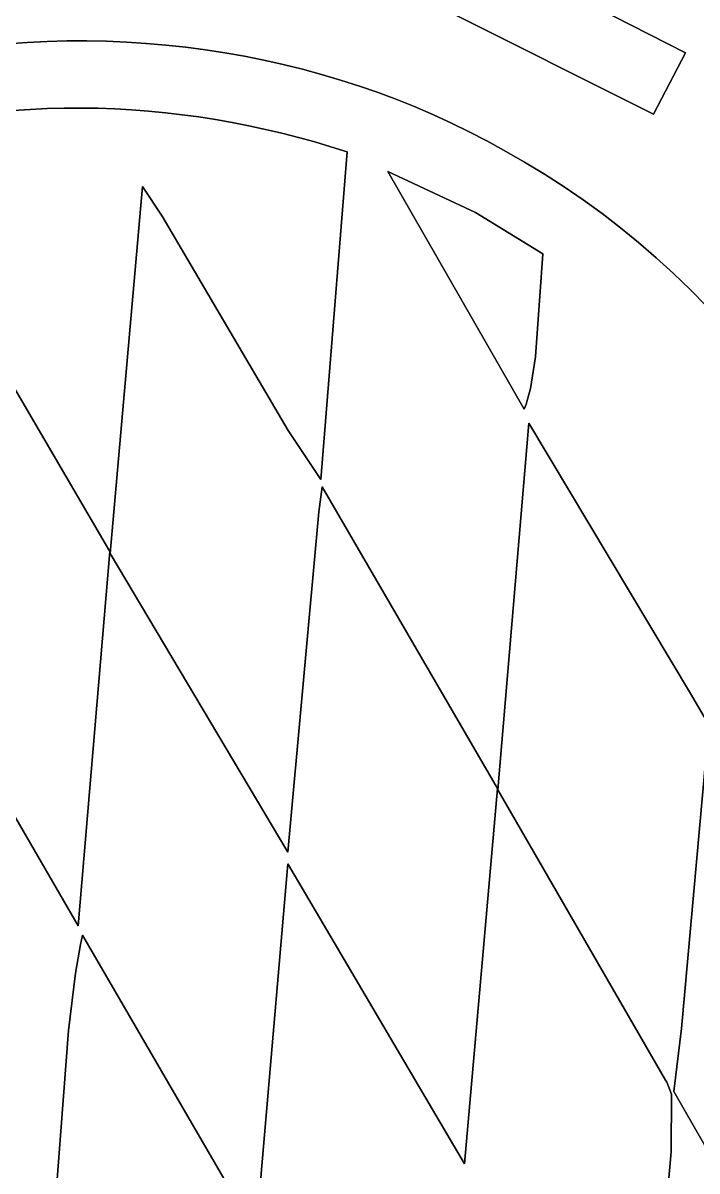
# Model space of a CAD drawing. Extents: x -357 to 364, y -246 to 254.
# Drawn here: x -0.1 to 57, y -17.1 to 80.2 of the extents above; entities that cross this region are included whole.
import ezdxf

# ---------------------------------------------------------------- set-up
doc = ezdxf.new("R2010")
doc.units = 0
doc.header["$MEASUREMENT"] = 0
doc.linetypes.add('CONTINUOUS_100', pattern=[0])
for name, color, linetype in [('COLOR_0260AAFF', 7, 'CONTINUOUS'), ('COLOR_DB053EFF', 7, 'CONTINUOUS'), ('COLOR_FFFFFFFF', 7, 'CONTINUOUS'), ('DAMIEL', 171, 'CONTINUOUS')]:
    doc.layers.add(name, color=color, linetype=linetype)

msp = doc.modelspace()

# ---------------------------------------------------------------- linework, layer by layer
at = {"layer": 'COLOR_0260AAFF', "linetype": 'CONTINUOUS_100'}
for p, q in [((3.345533, 72.958296), (4.779051, 72.965195)), ((4.779051, 72.965195), (6.212648, 72.942903)), ((-0.948834, 72.760266), (0.48102, 72.85605)), ((0.48102, 72.85605), (1.912666, 72.921987)), ((1.912666, 72.921987), (3.345533, 72.958296)), ((6.212648, 72.942903), (7.645754, 72.891638)), ((7.645754, 72.891638), (9.077798, 72.81162)), ((9.077798, 72.81162), (10.508209, 72.703066)), ((10.508209, 72.703066), (11.936417, 72.566196)), ((11.936417, 72.566196), (13.36185, 72.401227)), ((13.36185, 72.401227), (14.783939, 72.208379)), ((14.783939, 72.208379), (16.202111, 71.987869)), ((16.202111, 71.987869), (17.615797, 71.739917)), ((17.615797, 71.739917), (19.024426, 71.464742)), ((19.024426, 71.464742), (20.427427, 71.162561)), ((20.427427, 71.162561), (21.824229, 70.833594)), ((21.824229, 70.833594), (23.214261, 70.478058)), ((23.214261, 70.478058), (24.596953, 70.096174)), ((24.596953, 70.096174), (25.971734, 69.688157)), ((27.338033, 69.254229), (25.113609, 41.48482)), ((25.971734, 69.688157), (27.338033, 69.254229)), ((30.796026, 67.601228), (38.235289, 64.113033)), ((42.370477, 47.440198), (30.796026, 67.601228)), ((9.999552, 66.318313), (7.269608, 35.217375)), ((11.658358, 63.808584), (9.999552, 66.318313)), ((22.337513, 45.653198), (11.658358, 63.808584)), ((38.235289, 64.113033), (43.932401, 60.607355)), ((7.227418, 35.395755), (-7.64476, 60.820775)), ((43.932401, 60.607355), (43.318901, 51.894635)), ((43.318901, 51.894635), (42.899001, 49.192116)), ((42.899001, 49.192116), (42.525635, 47.873591)), ((42.525635, 47.873591), (42.370477, 47.440198)), ((40.11198, 15.193544), (42.747697, 46.274305)), ((42.747697, 46.274305), (56.454015, 23.351224)), ((25.113609, 41.48482), (22.337513, 45.653198)), ((24.946277, 38.745793), (25.240345, 40.868294)), ((25.240345, 40.868294), (40.093736, 15.308086)), ((22.315752, 9.913537), (24.946277, 38.745793)), ((4.540562, 3.685648), (7.227418, 35.395755)), ((7.269608, 35.217375), (22.315752, 9.913537)), ((-10.665525, 29.843049), (4.540562, 3.685648)), ((56.454015, 23.351224), (58.013347, 20.693586)), ((58.013347, 20.693586), (55.692263, -5.018171)), ((40.093736, 15.308086), (37.296736, -16.493078)), ((54.333958, -9.396238), (40.11198, 15.193544)), ((22.325607, 8.934013), (19.678074, -21.877375)), ((37.296736, -16.493078), (22.325607, 8.934013)), ((4.751976, 2.077591), (4.313368, -0.332765)), ((4.926863, 2.875719), (4.751976, 2.077591)), ((19.765635, -22.664556), (4.926863, 2.875719)), ((4.313368, -0.332765), (3.739584, -5.210278)), ((3.739584, -5.210278), (2.527232, -20.783823)), ((55.692263, -5.018171), (55.052554, -10.360026)), ((54.452062, -9.586695), (54.333958, -9.396238)), ((54.862346, -10.577548), (54.452062, -9.586695)), ((54.824828, -15.49097), (54.862346, -10.577548)), ((55.052554, -10.360026), (64.546835, -26.972485)), ((52.849065, -37.738213), (54.824828, -15.49097))]:
    msp.add_line(p, q, dxfattribs=at)
at = {"layer": 'COLOR_DB053EFF', "linetype": 'CONTINUOUS_100'}
for p, q in [((56.03849, 77.657046), (44.900894, 83.319669)), ((56.03849, 77.657046), (44.900894, 83.319669)), ((35.325043, 81.450161), (53.32797, 72.445489)), ((35.325043, 81.450161), (53.32797, 72.445489)), ((0.233347, 78.528782), (-1.44401, 78.413945)), ((0.233347, 78.528782), (-1.44401, 78.413945)), ((1.913005, 78.606768), (0.233347, 78.528782)), ((1.913005, 78.606768), (0.233347, 78.528782)), ((3.594099, 78.647883), (1.913005, 78.606768)), ((3.594099, 78.647883), (1.913005, 78.606768)), ((5.275765, 78.652106), (3.594099, 78.647883)), ((5.275765, 78.652106), (3.594099, 78.647883)), ((6.957141, 78.619418), (5.275765, 78.652106)), ((6.957141, 78.619418), (5.275765, 78.652106)), ((8.637361, 78.549796), (6.957141, 78.619418)), ((8.637361, 78.549796), (6.957141, 78.619418)), ((10.315564, 78.443221), (8.637361, 78.549796)), ((10.315564, 78.443221), (8.637361, 78.549796)), ((11.990883, 78.299672), (10.315564, 78.443221)), ((11.990883, 78.299672), (10.315564, 78.443221)), ((13.662456, 78.119128), (11.990883, 78.299672)), ((13.662456, 78.119128), (11.990883, 78.299672)), ((15.329419, 77.901569), (13.662456, 78.119128)), ((15.329419, 77.901569), (13.662456, 78.119128)), ((16.990909, 77.646974), (15.329419, 77.901569)), ((16.990909, 77.646974), (15.329419, 77.901569)), ((18.646061, 77.355322), (16.990909, 77.646974)), ((18.646061, 77.355322), (16.990909, 77.646974)), ((20.294011, 77.026593), (18.646061, 77.355322)), ((20.294011, 77.026593), (18.646061, 77.355322)), ((21.933897, 76.660766), (20.294011, 77.026593)), ((21.933897, 76.660766), (20.294011, 77.026593)), ((53.32797, 72.445489), (56.03849, 77.657046)), ((53.32797, 72.445489), (56.03849, 77.657046)), ((23.564853, 76.257821), (21.933897, 76.660766)), ((23.564853, 76.257821), (21.933897, 76.660766)), ((25.186017, 75.817736), (23.564853, 76.257821)), ((25.186017, 75.817736), (23.564853, 76.257821)), ((26.796525, 75.340492), (25.186017, 75.817736)), ((26.796525, 75.340492), (25.186017, 75.817736)), ((28.395512, 74.826067), (26.796525, 75.340492)), ((28.395512, 74.826067), (26.796525, 75.340492)), ((29.982116, 74.274441), (28.395512, 74.826067)), ((29.982116, 74.274441), (28.395512, 74.826067)), ((31.555471, 73.685593), (29.982116, 74.274441)), ((31.555471, 73.685593), (29.982116, 74.274441)), ((33.114715, 73.059503), (31.555471, 73.685593)), ((33.114715, 73.059503), (31.555471, 73.685593)), ((34.658984, 72.39615), (33.114715, 73.059503)), ((34.658984, 72.39615), (33.114715, 73.059503)), ((36.187414, 71.695514), (34.658984, 72.39615)), ((36.187414, 71.695514), (34.658984, 72.39615)), ((37.699142, 70.957573), (36.187414, 71.695514)), ((37.699142, 70.957573), (36.187414, 71.695514)), ((39.193302, 70.182307), (37.699142, 70.957573)), ((39.193302, 70.182307), (37.699142, 70.957573)), ((40.669032, 69.369696), (39.193302, 70.182307)), ((40.669032, 69.369696), (39.193302, 70.182307)), ((42.387879, 68.39326), (40.669032, 69.369696)), ((42.387879, 68.39326), (40.669032, 69.369696)), ((44.07728, 67.369132), (42.387879, 68.39326)), ((44.07728, 67.369132), (42.387879, 68.39326)), ((45.736406, 66.298432), (44.07728, 67.369132)), ((45.736406, 66.298432), (44.07728, 67.369132)), ((47.364423, 65.182282), (45.736406, 66.298432)), ((47.364423, 65.182282), (45.736406, 66.298432)), ((48.960502, 64.021802), (47.364423, 65.182282)), ((48.960502, 64.021802), (47.364423, 65.182282)), ((50.52381, 62.818113), (48.960502, 64.021802)), ((50.52381, 62.818113), (48.960502, 64.021802)), ((52.053516, 61.572336), (50.52381, 62.818113)), ((52.053516, 61.572336), (50.52381, 62.818113)), ((53.548788, 60.285591), (52.053516, 61.572336)), ((53.548788, 60.285591), (52.053516, 61.572336)), ((55.008795, 58.959001), (53.548788, 60.285591)), ((55.008795, 58.959001), (53.548788, 60.285591)), ((56.432706, 57.593686), (55.008795, 58.959001)), ((56.432706, 57.593686), (55.008795, 58.959001)), ((57.819688, 56.190765), (56.432706, 57.593686)), ((57.819688, 56.190765), (56.432706, 57.593686))]:
    msp.add_line(p, q, dxfattribs=at)
at = {"layer": 'COLOR_FFFFFFFF', "linetype": 'CONTINUOUS_100'}
for p, q in [((44.900894, 83.319669), (56.03849, 77.657046)), ((53.32797, 72.445489), (35.325043, 81.450161)), ((-1.44401, 78.413945), (0.233347, 78.528782)), ((0.233347, 78.528782), (1.913005, 78.606768)), ((1.913005, 78.606768), (3.594099, 78.647883)), ((3.594099, 78.647883), (5.275765, 78.652106)), ((5.275765, 78.652106), (6.957141, 78.619418)), ((6.957141, 78.619418), (8.637361, 78.549796)), ((8.637361, 78.549796), (10.315564, 78.443221)), ((10.315564, 78.443221), (11.990883, 78.299672)), ((11.990883, 78.299672), (13.662456, 78.119128)), ((13.662456, 78.119128), (15.329419, 77.901569)), ((15.329419, 77.901569), (16.990909, 77.646974)), ((16.990909, 77.646974), (18.646061, 77.355322)), ((18.646061, 77.355322), (20.294011, 77.026593)), ((20.294011, 77.026593), (21.933897, 76.660766)), ((56.03849, 77.657046), (53.32797, 72.445489)), ((21.933897, 76.660766), (23.564853, 76.257821)), ((23.564853, 76.257821), (25.186017, 75.817736)), ((25.186017, 75.817736), (26.796525, 75.340492)), ((26.796525, 75.340492), (28.395512, 74.826067)), ((28.395512, 74.826067), (29.982116, 74.274441)), ((29.982116, 74.274441), (31.555471, 73.685593)), ((4.779051, 72.965195), (3.345533, 72.958296)), ((6.212648, 72.942903), (4.779051, 72.965195)), ((31.555471, 73.685593), (33.114715, 73.059503)), ((33.114715, 73.059503), (34.658984, 72.39615)), ((0.48102, 72.85605), (-0.948834, 72.760266)), ((1.912666, 72.921987), (0.48102, 72.85605)), ((3.345533, 72.958296), (1.912666, 72.921987)), ((7.645754, 72.891638), (6.212648, 72.942903)), ((9.077798, 72.81162), (7.645754, 72.891638)), ((10.508209, 72.703066), (9.077798, 72.81162)), ((11.936417, 72.566196), (10.508209, 72.703066)), ((13.36185, 72.401227), (11.936417, 72.566196)), ((14.783939, 72.208379), (13.36185, 72.401227)), ((16.202111, 71.987869), (14.783939, 72.208379)), ((34.658984, 72.39615), (36.187414, 71.695514)), ((17.615797, 71.739917), (16.202111, 71.987869)), ((19.024426, 71.464742), (17.615797, 71.739917)), ((20.427427, 71.162561), (19.024426, 71.464742)), ((21.824229, 70.833594), (20.427427, 71.162561)), ((36.187414, 71.695514), (37.699142, 70.957573)), ((23.214261, 70.478058), (21.824229, 70.833594)), ((24.596953, 70.096174), (23.214261, 70.478058)), ((25.971734, 69.688157), (24.596953, 70.096174)), ((37.699142, 70.957573), (39.193302, 70.182307)), ((39.193302, 70.182307), (40.669032, 69.369696)), ((25.113609, 41.48482), (27.338033, 69.254229)), ((27.338033, 69.254229), (25.971734, 69.688157)), ((40.669032, 69.369696), (42.387879, 68.39326)), ((42.387879, 68.39326), (44.07728, 67.369132)), ((30.796026, 67.601228), (42.370477, 47.440198)), ((38.235289, 64.113033), (30.796026, 67.601228)), ((44.07728, 67.369132), (45.736406, 66.298432)), ((7.269608, 35.217375), (9.999552, 66.318313)), ((9.999552, 66.318313), (11.658358, 63.808584)), ((45.736406, 66.298432), (47.364423, 65.182282)), ((47.364423, 65.182282), (48.960502, 64.021802)), ((11.658358, 63.808584), (22.337513, 45.653198)), ((43.932401, 60.607355), (38.235289, 64.113033)), ((48.960502, 64.021802), (50.52381, 62.818113)), ((50.52381, 62.818113), (52.053516, 61.572336)), ((52.053516, 61.572336), (53.548788, 60.285591)), ((-7.64476, 60.820775), (7.227418, 35.395755)), ((43.318901, 51.894635), (43.932401, 60.607355)), ((53.548788, 60.285591), (55.008795, 58.959001)), ((55.008795, 58.959001), (56.432706, 57.593686)), ((56.432706, 57.593686), (57.819688, 56.190765)), ((42.899001, 49.192116), (43.318901, 51.894635)), ((42.525635, 47.873591), (42.899001, 49.192116)), ((42.370477, 47.440198), (42.525635, 47.873591)), ((42.747697, 46.274305), (40.11198, 15.193544)), ((56.454015, 23.351224), (42.747697, 46.274305)), ((22.337513, 45.653198), (25.113609, 41.48482)), ((25.240345, 40.868294), (24.946277, 38.745793)), ((40.093736, 15.308086), (25.240345, 40.868294)), ((24.946277, 38.745793), (22.315752, 9.913537)), ((7.227418, 35.395755), (4.540562, 3.685648)), ((22.315752, 9.913537), (7.269608, 35.217375)), ((4.540562, 3.685648), (-10.665525, 29.843049)), ((58.013347, 20.693586), (56.454015, 23.351224)), ((55.692263, -5.018171), (58.013347, 20.693586)), ((37.296736, -16.493078), (40.093736, 15.308086)), ((40.11198, 15.193544), (54.333958, -9.396238)), ((19.678074, -21.877375), (22.325607, 8.934013)), ((22.325607, 8.934013), (37.296736, -16.493078)), ((4.313368, -0.332765), (4.751976, 2.077591)), ((4.751976, 2.077591), (4.926863, 2.875719)), ((4.926863, 2.875719), (19.765635, -22.664556)), ((3.739584, -5.210278), (4.313368, -0.332765)), ((2.527232, -20.783823), (3.739584, -5.210278)), ((55.052554, -10.360026), (55.692263, -5.018171)), ((54.333958, -9.396238), (54.452062, -9.586695)), ((54.452062, -9.586695), (54.862346, -10.577548)), ((54.862346, -10.577548), (54.824828, -15.49097)), ((64.546835, -26.972485), (55.052554, -10.360026)), ((54.824828, -15.49097), (52.849065, -37.738213))]:
    msp.add_line(p, q, dxfattribs=at)
at = {"layer": 'DAMIEL', "linetype": 'CONTINUOUS_100'}
for p, q in [((56.03849, 77.657046), (44.900894, 83.319669)), ((56.03849, 77.657046), (44.900894, 83.319669)), ((35.325043, 81.450161), (53.32797, 72.445489)), ((35.325043, 81.450161), (53.32797, 72.445489)), ((0.233347, 78.528782), (-1.44401, 78.413945)), ((0.233347, 78.528782), (-1.44401, 78.413945)), ((1.913005, 78.606768), (0.233347, 78.528782)), ((1.913005, 78.606768), (0.233347, 78.528782)), ((3.594099, 78.647883), (1.913005, 78.606768)), ((3.594099, 78.647883), (1.913005, 78.606768)), ((5.275765, 78.652106), (3.594099, 78.647883)), ((5.275765, 78.652106), (3.594099, 78.647883)), ((6.957141, 78.619418), (5.275765, 78.652106)), ((6.957141, 78.619418), (5.275765, 78.652106)), ((8.637361, 78.549796), (6.957141, 78.619418)), ((8.637361, 78.549796), (6.957141, 78.619418)), ((10.315564, 78.443221), (8.637361, 78.549796)), ((10.315564, 78.443221), (8.637361, 78.549796)), ((11.990883, 78.299672), (10.315564, 78.443221)), ((11.990883, 78.299672), (10.315564, 78.443221)), ((13.662456, 78.119128), (11.990883, 78.299672)), ((13.662456, 78.119128), (11.990883, 78.299672)), ((15.329419, 77.901569), (13.662456, 78.119128)), ((15.329419, 77.901569), (13.662456, 78.119128)), ((16.990909, 77.646974), (15.329419, 77.901569)), ((16.990909, 77.646974), (15.329419, 77.901569)), ((18.646061, 77.355322), (16.990909, 77.646974)), ((18.646061, 77.355322), (16.990909, 77.646974)), ((20.294011, 77.026593), (18.646061, 77.355322)), ((20.294011, 77.026593), (18.646061, 77.355322)), ((21.933897, 76.660766), (20.294011, 77.026593)), ((21.933897, 76.660766), (20.294011, 77.026593)), ((53.32797, 72.445489), (56.03849, 77.657046)), ((53.32797, 72.445489), (56.03849, 77.657046)), ((23.564853, 76.257821), (21.933897, 76.660766)), ((23.564853, 76.257821), (21.933897, 76.660766)), ((25.186017, 75.817736), (23.564853, 76.257821)), ((25.186017, 75.817736), (23.564853, 76.257821)), ((26.796525, 75.340492), (25.186017, 75.817736)), ((26.796525, 75.340492), (25.186017, 75.817736)), ((28.395512, 74.826067), (26.796525, 75.340492)), ((28.395512, 74.826067), (26.796525, 75.340492)), ((29.982116, 74.274441), (28.395512, 74.826067)), ((29.982116, 74.274441), (28.395512, 74.826067)), ((31.555471, 73.685593), (29.982116, 74.274441)), ((31.555471, 73.685593), (29.982116, 74.274441)), ((3.345533, 72.958296), (4.779051, 72.965195)), ((4.779051, 72.965195), (6.212648, 72.942903)), ((33.114715, 73.059503), (31.555471, 73.685593)), ((33.114715, 73.059503), (31.555471, 73.685593)), ((34.658984, 72.39615), (33.114715, 73.059503)), ((34.658984, 72.39615), (33.114715, 73.059503)), ((-0.948834, 72.760266), (0.48102, 72.85605)), ((0.48102, 72.85605), (1.912666, 72.921987)), ((1.912666, 72.921987), (3.345533, 72.958296)), ((6.212648, 72.942903), (7.645754, 72.891638)), ((7.645754, 72.891638), (9.077798, 72.81162)), ((9.077798, 72.81162), (10.508209, 72.703066)), ((10.508209, 72.703066), (11.936417, 72.566196)), ((11.936417, 72.566196), (13.36185, 72.401227)), ((13.36185, 72.401227), (14.783939, 72.208379)), ((14.783939, 72.208379), (16.202111, 71.987869)), ((36.187414, 71.695514), (34.658984, 72.39615)), ((36.187414, 71.695514), (34.658984, 72.39615)), ((16.202111, 71.987869), (17.615797, 71.739917)), ((17.615797, 71.739917), (19.024426, 71.464742)), ((19.024426, 71.464742), (20.427427, 71.162561)), ((20.427427, 71.162561), (21.824229, 70.833594)), ((37.699142, 70.957573), (36.187414, 71.695514)), ((37.699142, 70.957573), (36.187414, 71.695514)), ((21.824229, 70.833594), (23.214261, 70.478058)), ((23.214261, 70.478058), (24.596953, 70.096174)), ((24.596953, 70.096174), (25.971734, 69.688157)), ((39.193302, 70.182307), (37.699142, 70.957573)), ((39.193302, 70.182307), (37.699142, 70.957573)), ((40.669032, 69.369696), (39.193302, 70.182307)), ((40.669032, 69.369696), (39.193302, 70.182307)), ((27.338033, 69.254229), (25.113609, 41.48482)), ((25.971734, 69.688157), (27.338033, 69.254229)), ((42.387879, 68.39326), (40.669032, 69.369696)), ((42.387879, 68.39326), (40.669032, 69.369696)), ((44.07728, 67.369132), (42.387879, 68.39326)), ((44.07728, 67.369132), (42.387879, 68.39326)), ((30.796026, 67.601228), (38.235289, 64.113033)), ((42.370477, 47.440198), (30.796026, 67.601228)), ((45.736406, 66.298432), (44.07728, 67.369132)), ((45.736406, 66.298432), (44.07728, 67.369132)), ((9.999552, 66.318313), (7.269608, 35.217375)), ((11.658358, 63.808584), (9.999552, 66.318313)), ((47.364423, 65.182282), (45.736406, 66.298432)), ((47.364423, 65.182282), (45.736406, 66.298432)), ((48.960502, 64.021802), (47.364423, 65.182282)), ((48.960502, 64.021802), (47.364423, 65.182282)), ((22.337513, 45.653198), (11.658358, 63.808584)), ((38.235289, 64.113033), (43.932401, 60.607355)), ((50.52381, 62.818113), (48.960502, 64.021802)), ((50.52381, 62.818113), (48.960502, 64.021802)), ((52.053516, 61.572336), (50.52381, 62.818113)), ((52.053516, 61.572336), (50.52381, 62.818113)), ((53.548788, 60.285591), (52.053516, 61.572336)), ((53.548788, 60.285591), (52.053516, 61.572336)), ((7.227418, 35.395755), (-7.64476, 60.820775)), ((43.932401, 60.607355), (43.318901, 51.894635)), ((55.008795, 58.959001), (53.548788, 60.285591)), ((55.008795, 58.959001), (53.548788, 60.285591)), ((56.432706, 57.593686), (55.008795, 58.959001)), ((56.432706, 57.593686), (55.008795, 58.959001)), ((57.819688, 56.190765), (56.432706, 57.593686)), ((57.819688, 56.190765), (56.432706, 57.593686)), ((43.318901, 51.894635), (42.899001, 49.192116)), ((42.899001, 49.192116), (42.525635, 47.873591)), ((42.525635, 47.873591), (42.370477, 47.440198)), ((40.11198, 15.193544), (42.747697, 46.274305)), ((42.747697, 46.274305), (56.454015, 23.351224)), ((25.113609, 41.48482), (22.337513, 45.653198)), ((24.946277, 38.745793), (25.240345, 40.868294)), ((25.240345, 40.868294), (40.093736, 15.308086)), ((22.315752, 9.913537), (24.946277, 38.745793)), ((4.540562, 3.685648), (7.227418, 35.395755)), ((7.269608, 35.217375), (22.315752, 9.913537)), ((-10.665525, 29.843049), (4.540562, 3.685648)), ((56.454015, 23.351224), (58.013347, 20.693586)), ((58.013347, 20.693586), (55.692263, -5.018171)), ((40.093736, 15.308086), (37.296736, -16.493078)), ((54.333958, -9.396238), (40.11198, 15.193544)), ((22.325607, 8.934013), (19.678074, -21.877375)), ((37.296736, -16.493078), (22.325607, 8.934013)), ((4.751976, 2.077591), (4.313368, -0.332765)), ((4.926863, 2.875719), (4.751976, 2.077591)), ((19.765635, -22.664556), (4.926863, 2.875719)), ((4.313368, -0.332765), (3.739584, -5.210278)), ((3.739584, -5.210278), (2.527232, -20.783823)), ((55.692263, -5.018171), (55.052554, -10.360026)), ((54.452062, -9.586695), (54.333958, -9.396238)), ((54.862346, -10.577548), (54.452062, -9.586695)), ((54.824828, -15.49097), (54.862346, -10.577548)), ((55.052554, -10.360026), (64.546835, -26.972485)), ((52.849065, -37.738213), (54.824828, -15.49097))]:
    msp.add_line(p, q, dxfattribs=at)

doc.saveas('drawing.dxf')
